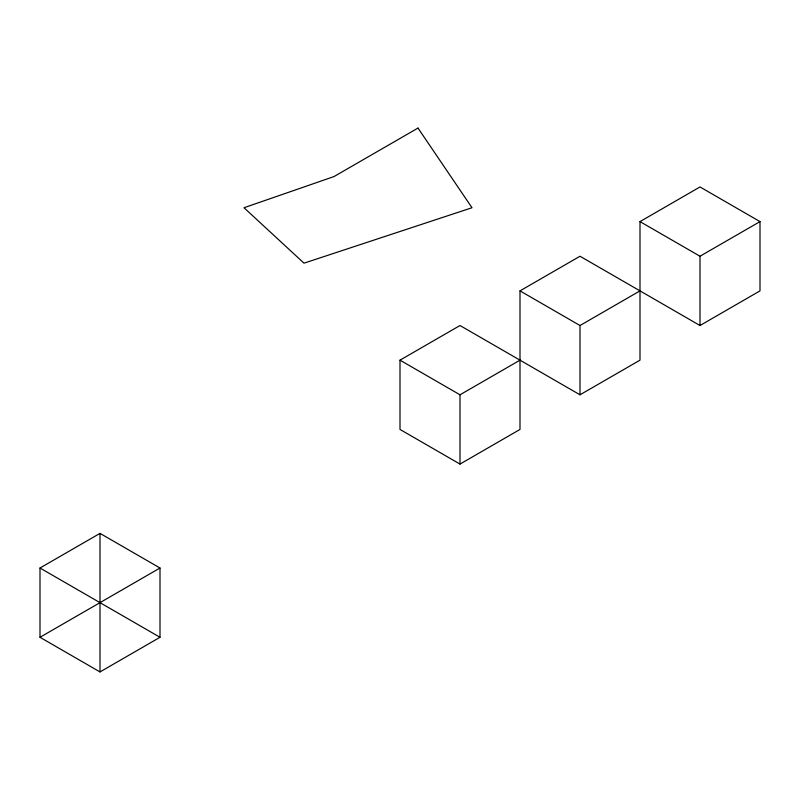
<?xml version="1.0" encoding="UTF-8"?>
<svg xmlns="http://www.w3.org/2000/svg" width="800" height="800" viewBox="0 0 800 800"><rect width="100%" height="100%" fill="white"/><g stroke="black" fill="none" stroke-linecap="round" stroke-linejoin="round"><path stroke-width="1.2" d="M40 568.01L100 533.37L160 568.01L160 637.29L100 671.93L40 637.29L40 568.01L160 637.29M400 360.16L460 325.52L580 394.8L640 360.16L640 221.6L700 186.96L760 221.6L760 290.88L700 325.52L580 256.24L520 290.88L520 429.44L460 464.09L400 429.44L400 360.16L460 394.8L520 360.16M40 637.29L160 568.01M520 290.88L580 325.52L640 290.88M640 221.6L700 256.24L760 221.6M700 256.24L700 325.52M580 325.52L580 394.8M460 394.8L460 464.09M100 533.37L100 671.93M418 128.07L334 176.57L244 207.74L304 263.17L472 207.74L418 128.07"/></g></svg>
